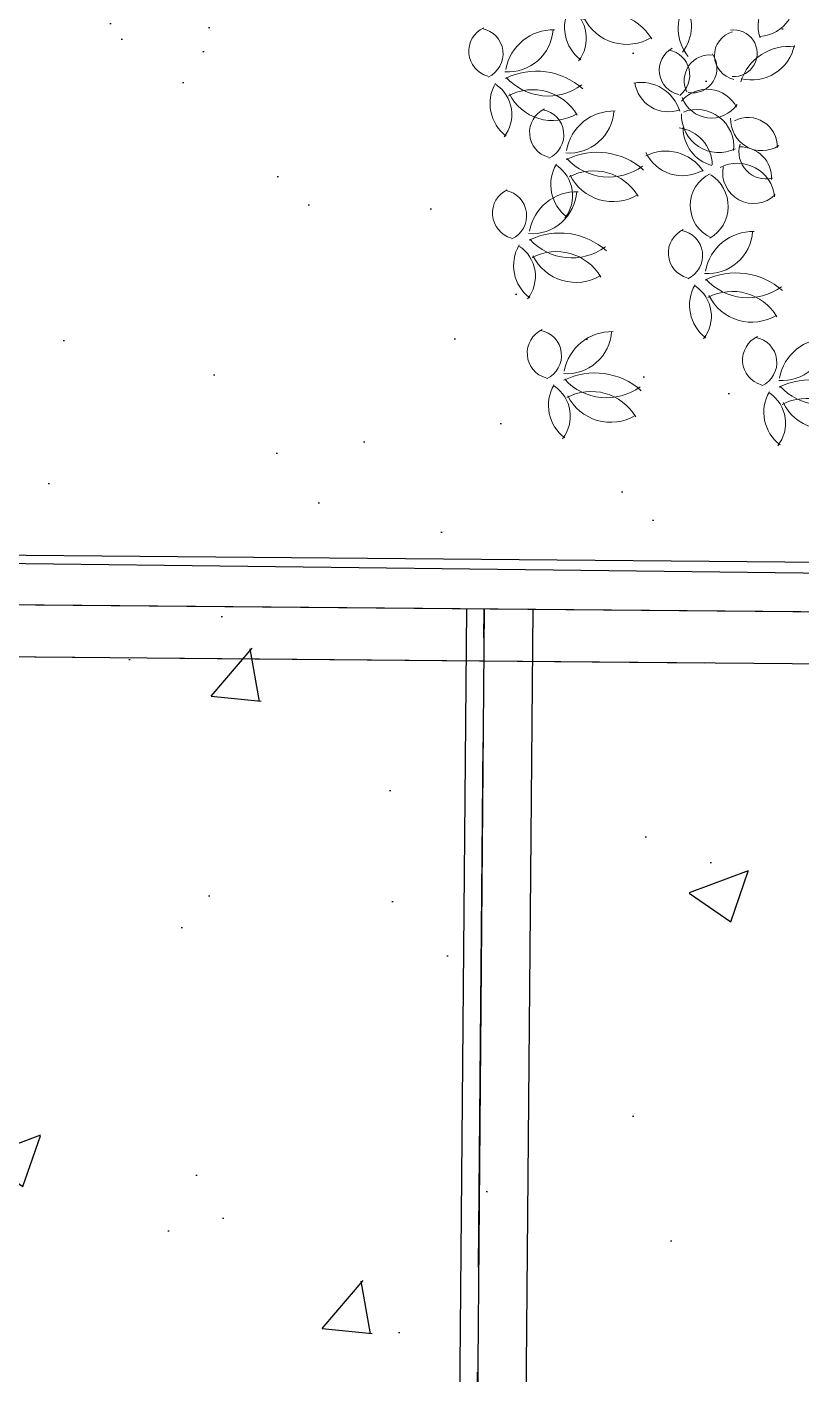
# Model space of a CAD drawing. Header units: millimetres. Extents: x 793 to 3159, y 750 to 2095.
# Drawn here: x 1228.029 to 1230.371, y 985.965 to 990.041 of the extents above; entities that cross this region are included whole.
import ezdxf

# ---------------------------------------------------------------- set-up
doc = ezdxf.new("R2010")
doc.units = ezdxf.units.MM
doc.linetypes.add('CENTER', pattern=[50.8, 31.75, -6.35, 6.35, -6.35])
doc.linetypes.add('CONTINUA', pattern=[0])
for name, color, linetype in [('A-PISO-LIMITE', 42, 'Continuous'), ('A-PISOS', 252, 'Continuous'), ('A-PROY', 252, 'Continuous'), ('A-TEXTO', 2, 'Continuous'), ('A-VEGETACION', 65, 'Continuous')]:
    doc.layers.add(name, color=color, linetype=linetype)
doc.layers.add('JUNTA DE AISLAMIENTO', color=7, linetype='Continuous', true_color=0x22d6dd)
doc.layers.add('JUNTA DE CONTROL', color=7, linetype='Continuous', true_color=0xf43e0b)
doc.styles.get("Standard").update_dxf_attribs({"font": 'arial.ttf'})
doc.linetypes.add('RAYACONTX', pattern='A,0.8,["X",Standard,S=0.08,R=0,X=0.025,Y=-0.04],0', length=0.8)
pattern_1 = [(50, (-2174.8441, -711.9263), (1.8218467, -0.1593909), [0.1905, -2.0955]), (355, (-2174.8441, -711.9263), (-0.3524342, 1.9105685), [0.1524, -1.6764058]), (100.451445, (-2174.6923, -711.9396), (1.4694125, 1.7511775), [0.1619001, -1.7809024]), (46.1842, (-2174.844, -711.4183), (2.7107904, -0.4204233), [0.28575, -3.14325]), (96.63556, (-2174.6182, -711.4533), (2.3740413, 2.4742612), [0.2428502, -2.671356]), (351.18415, (-2174.844, -711.4183), (2.3740413, 2.4742612), [0.2285997, -2.5145973]), (21, (-2174.5901, -711.5453), (1.5161439, -1.022652), [0.1905, -2.0955]), (326, (-2174.5901, -711.5453), (0.6180203, 1.8418797), [0.1524, -1.6764]), (71.451445, (-2174.4638, -711.6305), (2.1341642, 0.8192277), [0.1619001, -1.7808994]), (37.5, (-2174.8441, -711.9263), (0.03088603, 0.84555039), [0, -1.65608, 0, -1.7018, 0, -1.68275]), (7.5, (-2174.8441, -711.9263), (0.66819663, 1.00180575), [0, -0.97028, 0, -1.61798, 0, -0.64135]), (327.5, (-2175.4105, -711.9263), (1.35590595, -0.05728744), [0, -0.635, 0, -1.9812, 0, -2.6289]), (317.5, (-2175.6645, -711.9263), (1.4812918, 0.2542649), [0, -0.8255, 0, -1.31572, 0, -1.8669])]

# ---------------------------------------------------------------- blocks, each defined once
blk = doc.blocks.new('A$C15914C01')
at = {"layer": 'A-PISOS', "linetype": 'CONTINUA', "ltscale": 0.5}
h = blk.add_hatch(dxfattribs=at)
h.set_pattern_fill('AR-CONC', color=250, scale=0.01)
h.set_pattern_definition(pattern_1)
h.paths.add_polyline_path([(49.8168, -6.7051), (46.8168, -6.7051), (46.8168, -13.8547), (49.7114, -13.8547), (49.7114, -11.0561), (49.8168, -11.0561)])
h.paths.add_polyline_path([(46.8168, -3.6051), (47.3783, -3.6051), (47.3783, -4.9049), (49.8168, -4.9049), (49.8168, -0.9962), (46.8168, -0.9962)])
h = blk.add_hatch(dxfattribs=at)
h.set_pattern_fill('AR-CONC', color=250, scale=0.01)
h.set_pattern_definition(pattern_1)
h.paths.add_polyline_path([(52.8168, -10.153), (49.8168, -10.153), (49.8168, -10.6083), (52.8168, -10.6083)])
h.paths.add_polyline_path([(52.8168, -6.7051), (49.8168, -6.7051), (49.8168, -10.153), (52.8168, -10.153)])
h.paths.add_polyline_path([(52.8168, -0.9965), (49.8168, -0.9965), (49.8168, -1.153), (52.8168, -1.153)])
h.paths.add_polyline_path([(49.8168, -4.9051), (52.8168, -4.9051), (52.8168, -1.153), (49.8168, -1.153)])
at = {"layer": 'A-PISOS', "color": 250, "linetype": 'CONTINUA', "ltscale": 0.5}
for p, q in [((49.8168, -0.9964), (49.8168, -4.9049)), ((43.8168, -1.153), (49.8168, -1.153)), ((49.8168, -1.153), (52.8168, -1.153))]:
    blk.add_line(p, q, dxfattribs=at)
blk = doc.blocks.new('XR-CONJUNTO$0$A$C458D45B7')
at = {"lineweight": 0, "extrusion": (2.43104e-07, 5.45806e-06, -1)}
for centre, major_axis, start_param, end_param in [((-1.6027, -0.6693), (0.086, 0.0783, 0), 3.55062, 5.363168), ((-1.7206, -0.5916), (0.0749, -0.0823, 0), -1.194178, 0.664916), ((-1.8262, -0.6795), (0.0906, -0.0995, 0), 1.614915, 2.889535), ((-2.0476, -0.6746), (0.0938, 0.0854, 0), 0.129265, 1.395311), ((-2.1816, -0.6795), (0.0909, 0.0828, 0), 2.943806, 4.400315), ((-2.3482, -0.7139), (0.0813, 0.074, 0), 6.042078, 7.680112), ((-2.1744, -0.7941), (0.1055, -0.1158, 0), 3.38331, 4.908592), ((-2.1171, -0.5856), (0.0974, -0.107, 0), 0.190237, 1.841773), ((-2.5155, -0.7546), (0.0578, 0.0526, 0), 2.569534, 5.006064), ((-2.5672, -0.7627), (0.0521, -0.0572, 0), 4.051015, 6.582941), ((-2.4752, -0.6805), (0.0917, -0.1007, 0), -0.777492, 0.800951), ((-2.338, -0.8334), (0.0977, -0.1073, 0), 2.477681, 3.902549), ((-1.7764, -0.7608), (0.0547, 0.0498, 0), 2.514693, 5.184025), ((-1.7922, -0.7543), (0.0477, -0.0524, 0), 3.730197, 7.076743), ((-1.624, -0.8846), (0.1127, 0.1027, 0), 4.169962, 5.561665), ((-1.7382, -0.7025), (0.0978, 0.089, 0), 0.938823, 2.542828), ((-1.9413, -0.8068), (0.0509, -0.0559, 0), 0.945939, 3.367294), ((-2.002, -0.8225), (0.0572, 0.0521, 0), 5.641793, 7.92155), ((-1.8635, -0.8377), (0.0576, 0.0525, 0), 3.417735, 5.567883), ((-1.9167, -0.801), (0.055, 0.0501, 0), 0.107397, 2.469596), ((-2.3869, -1.0247), (0.156, 0.1421, 0), 4.983233, 6.17178), ((-2.4051, -0.9119), (0.0909, 0.0828, 0), 2.943806, 4.400315), ((-2.5717, -0.9464), (0.0813, 0.074, 0), 6.042078, 7.680112), ((-2.3538, -0.717), (0.1269, 0.1155, 0), 1.666781, 3.133707), ((-2.3979, -1.0266), (0.1055, -0.1158, 0), 3.38331, 4.908592), ((-2.0704, -0.9669), (0.0821, -0.0901, 0), 3.692575, 5.155285), ((-1.989, -0.8304), (0.0692, -0.076, 0), 0.38642, 2.157574), ((-2.3406, -0.818), (0.0974, -0.107, 0), 0.190237, 1.841773), ((-1.8711, -0.9645), (0.0744, 0.0677, 0), 4.565806, 6.533384), ((-1.8588, -0.8569), (0.0633, -0.0695, 0), -0.241864, 1.949123), ((-2.3294, -0.9985), (0.0578, 0.0526, 0), 2.569534, 5.006064), ((-2.3812, -1.0065), (0.0521, -0.0572, 0), 4.051015, 6.582941), ((-2.2891, -0.9244), (0.0917, -0.1007, 0), -0.777492, 0.800951), ((-2.152, -1.0772), (0.0977, -0.1073, 0), 2.477681, 3.902549), ((-1.9016, -1.0376), (0.0829, 0.0754, 0), 5.072303, 7.119215), ((-1.8349, -0.9416), (0.0765, -0.084, 0), 0.279297, 2.335483), ((-1.7051, -0.9533), (0.0702, 0.0639, 0), 1.7289, 3.911271), ((-1.7464, -1.0372), (0.0598, -0.0657, 0), 3.398385, 5.466877), ((-1.9684, -1.0956), (0.0847, 0.0771, 0), 5.565903, 6.997649), ((-1.8235, -0.9794), (0.0806, -0.0885, 0), 1.008399, 2.302773), ((-2.2008, -1.2686), (0.156, 0.1421, 0), 4.983233, 6.17178), ((-1.9446, -1.0025), (0.0914, 0.0833, 0), 1.806411, 3.423556), ((-1.9938, -1.1874), (0.1001, 0.0912, 0), 4.980953, 6.432495), ((-1.6923, -1.0522), (0.0603, 0.0549, 0), 2.047726, 4.165076), ((-1.7684, -1.1317), (0.0697, 0.0635, 0), 5.41227, 7.055783), ((-2.219, -1.1558), (0.0909, 0.0828, 0), 2.943806, 4.400315), ((-2.3856, -1.1902), (0.0813, 0.074, 0), 6.042078, 7.680112), ((-2.1677, -0.9608), (0.1269, 0.1155, 0), 1.666781, 3.133707), ((-2.2118, -1.2704), (0.1055, -0.1158, 0), 3.38331, 4.908592), ((-1.7769, -1.1998), (0.0834, 0.076, 0), 4.961295, 6.910739), ((-1.7291, -1.1155), (0.0627, -0.0688, 0), -0.051798, 2.496029), ((-2.1546, -1.0619), (0.0974, -0.107, 0), 0.190237, 1.841773), ((-1.8126, -1.2153), (0.072, -0.0791, 0), 1.163391, 3.416553), ((-1.9175, -1.2184), (0.0757, -0.0831, 0), 4.435217, 6.484111), ((-2.4398, -1.2438), (0.0578, 0.0526, 0), 2.569534, 5.006064), ((-2.4915, -1.2519), (0.0521, -0.0572, 0), 4.051015, 6.582941), ((-2.3995, -1.1697), (0.0917, -0.1007, 0), -0.777492, 0.800951), ((-2.2623, -1.3226), (0.0977, -0.1073, 0), 2.477681, 3.902549), ((-2.3111, -1.5139), (0.156, 0.1421, 0), 4.983233, 6.17178), ((-1.9065, -1.3598), (0.0578, 0.0526, 0), 2.569534, 5.006064), ((-1.9582, -1.3678), (0.0521, -0.0572, 0), 4.051015, 6.582941), ((-1.8662, -1.2856), (0.0917, -0.1007, 0), -0.777492, 0.800951), ((-1.729, -1.4385), (0.0977, -0.1073, 0), 2.477681, 3.902549), ((-2.3294, -1.4011), (0.0909, 0.0828, 0), 2.943806, 4.400315), ((-2.496, -1.4356), (0.0813, 0.074, 0), 6.042078, 7.680112), ((-2.2781, -1.2062), (0.1269, 0.1155, 0), 1.666781, 3.133707), ((-2.3222, -1.5158), (0.1055, -0.1158, 0), 3.38331, 4.908592), ((-2.2649, -1.3072), (0.0974, -0.107, 0), 0.190237, 1.841773), ((-1.7778, -1.6299), (0.156, 0.1421, 0), 4.983233, 6.17178), ((-1.7961, -1.517), (0.0909, 0.0828, 0), 2.943806, 4.400315), ((-1.9626, -1.5515), (0.0813, 0.074, 0), 6.042078, 7.680112), ((-1.7447, -1.3221), (0.1269, 0.1155, 0), 1.666781, 3.133707), ((-1.7889, -1.6317), (0.1055, -0.1158, 0), 3.38331, 4.908592), ((-1.7316, -1.4231), (0.0974, -0.107, 0), 0.190237, 1.841773), ((-2.3306, -1.6663), (0.0578, 0.0526, 0), 2.569534, 5.006064), ((-2.3824, -1.6743), (0.0521, -0.0572, 0), 4.051015, 6.582941), ((-2.2903, -1.5922), (0.0917, -0.1007, 0), -0.777492, 0.800951), ((-2.1531, -1.745), (0.0977, -0.1073, 0), 2.477681, 3.902549), ((-1.6791, -1.6816), (0.0578, 0.0526, 0), 2.569534, 5.006064), ((-1.7309, -1.6896), (0.0521, -0.0572, 0), 4.051015, 6.582941), ((-1.6389, -1.6075), (0.0917, -0.1007, 0), -0.777492, 0.800951), ((-1.5017, -1.7603), (0.0977, -0.1073, 0), 2.477681, 3.902549), ((-2.202, -1.9364), (0.156, 0.1421, 0), 4.983233, 6.17178), ((-2.1689, -1.6286), (0.1269, 0.1155, 0), 1.666781, 3.133707), ((-1.5505, -1.9517), (0.156, 0.1421, 0), 4.983233, 6.17178), ((-2.2202, -1.8236), (0.0909, 0.0828, 0), 2.943806, 4.400315), ((-2.3868, -1.858), (0.0813, 0.074, 0), 6.042078, 7.680112), ((-2.213, -1.9382), (0.1055, -0.1158, 0), 3.38331, 4.908592), ((-1.5687, -1.8389), (0.0909, 0.0828, 0), 2.943806, 4.400315), ((-1.7353, -1.8733), (0.0813, 0.074, 0), 6.042078, 7.680112), ((-1.5174, -1.6439), (0.1269, 0.1155, 0), 1.666781, 3.133707), ((-1.5616, -1.9535), (0.1055, -0.1158, 0), 3.38331, 4.908592), ((-2.1558, -1.7297), (0.0974, -0.107, 0), 0.190237, 1.841773), ((-1.5043, -1.745), (0.0974, -0.107, 0), 0.190237, 1.841773)]:
    blk.add_ellipse(centre, major_axis=major_axis, ratio=1, start_param=start_param, end_param=end_param, dxfattribs=at)
blk = doc.blocks.new('A$C3E6A45EC')
at = {"layer": 'JUNTA DE CONTROL', "linetype": 'CENTER', "ltscale": 0.05}
for p, q in [((49.9709, -10.115), (50.0542, -0.5035)), ((44.0531, -0.6082), (53.0527, -0.6861))]:
    blk.add_line(p, q, dxfattribs=at)

msp = doc.modelspace()

# ---------------------------------------------------------------- hatches: boundary and pattern name
at = {"layer": 'A-VEGETACION', "linetype": 'CONTINUA'}
h = msp.add_hatch(dxfattribs=at)
h.set_pattern_fill('AR-SAND', color=256, scale=0.02, angle=0.03244)
h.set_pattern_definition([(37.53244, (-1001.5859, 296.5847), (-0.03255485, 0.9788082), [0, -0.77216, 0, -0.8636, 0, -0.8255]), (7.53244, (-1001.5859, 296.5847), (0.89823466, 1.434159), [0, -0.41656, 0, -0.69596, 0, -0.2667]), (327.53244, (-1002.2107, 296.5844), (1.58198286, 0.00377012), [0, -0.254, 0, -0.9144, 0, -1.1938]), (317.53244, (-1002.2107, 296.5844), (1.5268602, 0.44672325), [0, -0.127, 0, -0.59944, 0, -0.6858])])
h.paths.add_polyline_path([(1234.79859, 988.38245), (1234.8411, 993.23734), (1220.72164, 993.36095), (1220.67913, 988.50606)])
h.paths.add_polyline_path([(1243.09827, 988.30979), (1257.21773, 988.18617), (1257.26024, 993.04106), (1243.14078, 993.16467)])

# ---------------------------------------------------------------- linework, layer by layer
at = {"layer": 'A-PISO-LIMITE', "linetype": 'CONTINUA', "ltscale": 0.5}
for p, q in [((1229.35905, 988.28007, -272.62974), (1229.32486, 984.3748, -280.86413)), ((1229.55904, 988.27832, -272.62974), (1229.52485, 984.37304, -280.86413))]:
    msp.add_line(p, q, dxfattribs=at)
at = {"layer": 'A-PROY', "linetype": 'CONTINUA', "ltscale": 0.5, "elevation": 168.38412}
for points in [[(1234.94727, 988.23114), (1220.52782, 988.35738), (1220.57164, 993.36226), (1235.99866, 993.2272)], [(1234.79859, 988.38245), (1220.67913, 988.50606), (1220.72164, 993.36095), (1235.99866, 993.2272)]]:
    msp.add_lwpolyline(points, dxfattribs=at)
at = {"layer": 'Defpoints'}
msp.add_line((1220.67913, 988.50606, 168.38412), (1266.69025, 987.94899, 293.79427), dxfattribs=at)
at = {"layer": 'JUNTA DE AISLAMIENTO', "linetype": 'RAYACONTX', "elevation": 380.20176}
msp.add_lwpolyline([(1329.00633, 987.40767), (1220.52782, 988.35738), (1220.90055, 1030.93082), (1257.73914, 1030.60831), (1257.38346, 989.9347), (1266.47583, 989.85507), (1266.81794, 1028.93844), (1266.21796, 1028.9437), (1266.22323, 1029.54368), (1265.62325, 1029.54894), (1265.62911, 1030.14891), (1265.02853, 1030.15418), (1265.04345, 1031.85411), (1263.84349, 1031.86464), (1263.88121, 1036.16447), (1262.68125, 1036.175), (1262.7287, 1041.58454)], dxfattribs=at)

# ---------------------------------------------------------------- block references
at = {"layer": 'A-TEXTO', "linetype": 'CONTINUA', "ltscale": 0.5}
msp.add_blockref('A$C3E6A45EC', (1179.3582, 988.78314, 293.72089), dxfattribs=at)
at = {"layer": 'A-VEGETACION', "linetype": 'CONTINUA', "ltscale": 0.5, "rotation": 359.498395229543}
msp.add_blockref('XR-CONJUNTO$0$A$C458D45B7', (1231.9658, 990.69998, 168.38412), dxfattribs=at)
at = {"layer": 'JUNTA DE CONTROL', "linetype": 'CENTER', "ltscale": 0.05, "rotation": 359.5035917933524}
msp.add_blockref('A$C15914C01', (1179.60612, 989.70753, 293.72089), dxfattribs=at)

doc.saveas('drawing.dxf')
